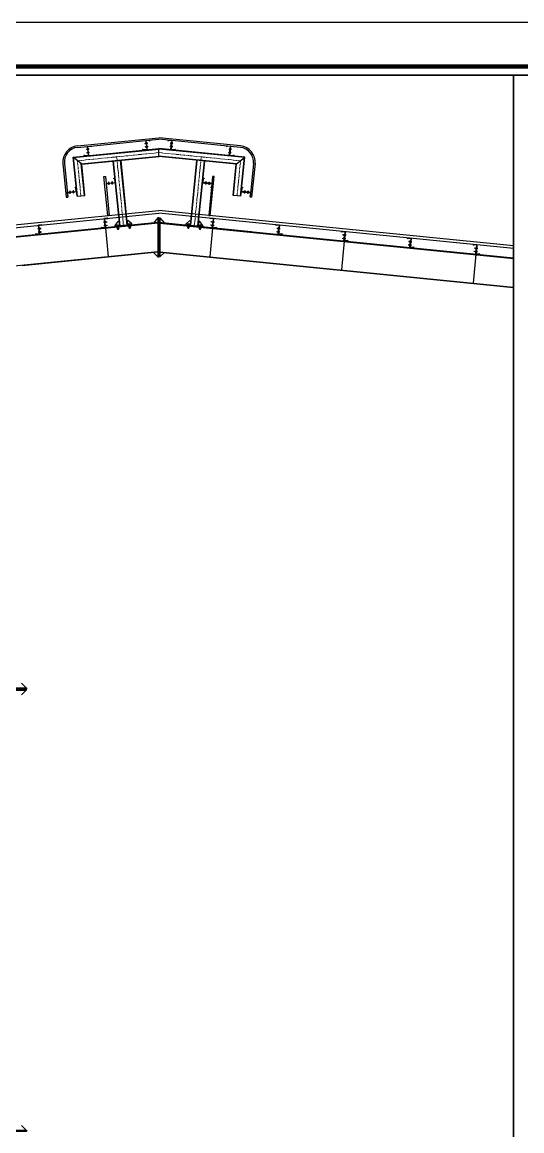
# Model space of a CAD drawing. Header units: inches. Extents: x 315041 to 662841, y -45540 to -35018.
# Drawn here: x 332182.2 to 332284.1, y -38502.9 to -38276.7 of the extents above; entities that cross this region are included whole.
import ezdxf

# ---------------------------------------------------------------- set-up
doc = ezdxf.new("R2010")
doc.units = ezdxf.units.IN
doc.header["$MEASUREMENT"] = 0
for name, pattern in [('CENTER', [2, 1.25, -0.25, 0.25, -0.25]), ('CENTER2', [28.575, 19.05, -3.175, 3.175, -3.175]), ('ketcau-1', [2, 1, 1])]:
    doc.linetypes.add(name, pattern=pattern)
for name, color, linetype in [('1', 1, 'Continuous'), ('2', 2, 'Continuous'), ('251', 251, 'Continuous'), ('2NET-VE', 8, 'Continuous'), ('3', 3, 'Continuous'), ('5', 5, 'Continuous'), ('7', 7, 'Continuous'), ('8', 8, 'Continuous'), ('BAO KHUNG', 31, 'Continuous'), ('DIM', 8, 'Continuous'), ('GIANG', 1, 'Continuous'), ('ketcau-8', 8, 'Continuous')]:
    doc.layers.add(name, color=color, linetype=linetype)
doc.layers.add('Truc', color=8, linetype='CENTER', lineweight=9)
doc.layers.add('XG', color=128, linetype='Continuous', lineweight=13)

# ---------------------------------------------------------------- blocks, each defined once
blk = doc.blocks.new('A$C75D82031')
at = {"layer": '2', "color": 157, "linetype": 'Continuous'}
blk.add_lwpolyline([(0, 420), (594, 420), (594, 0), (0, 0)], close=True, dxfattribs=at)
at = {"layer": '7', "color": 147, "linetype": 'Continuous'}
blk.add_lwpolyline([(12.33, 57.61), (581.67, 57.61), (581.67, 409.19), (12.33, 409.19)], close=True, dxfattribs=at)
at = {"layer": 'BAO KHUNG', "color": 167, "linetype": 'Continuous', "const_width": 0.871}
blk.add_lwpolyline([(10.59, 9.07), (583.41, 9.07), (583.41, 410.93), (10.59, 410.93)], close=True, dxfattribs=at)
blk = doc.blocks.new('bllkm24')
at = {"layer": '251', "linetype": 'Continuous'}
h = blk.add_hatch(color=256, dxfattribs=at)
h.paths.add_polyline_path([(0.03, 0.063, -0.240581), (0.05, 0.074), (0.011, 0.074, -0.240581)])
h.paths.add_polyline_path([(-0.05, 0.074, -0.240581), (-0.03, 0.063, -0.240581), (-0.011, 0.074)])
h = blk.add_hatch(color=256, dxfattribs=at)
h.paths.add_polyline_path([(-0.035, -0.189, -0.192582), (-0.052, -0.196), (-0.017, -0.196, -0.192582)])
h.paths.add_polyline_path([(-0.017, -0.136), (-0.052, -0.136, -0.192582), (-0.035, -0.143, -0.192582)])
h.paths.add_polyline_path([(0.017, -0.136, -0.192582), (0.035, -0.143, -0.192582), (0.052, -0.136)])
h.paths.add_polyline_path([(0.035, -0.189, -0.192582), (0.017, -0.196), (0.052, -0.196, -0.192582)])
blk.add_line((0.03, 0.014), (0.03, 0.064), dxfattribs=at)
at = {"layer": '5', "linetype": 'Continuous', "ltscale": 0.2}
blk.add_line((0, 0.101), (0, -0.283), dxfattribs=at)
at = {"layer": '8', "linetype": 'Continuous'}
for p, q in [((-0.08, 0.014), (0.08, 0.014)), ((-0.08, 0.014), (-0.08, 0)), ((-0.08, 0), (0.08, 0)), ((-0.069, 0.014), (-0.069, 0.064)), ((-0.05, 0.074), (0.05, 0.074)), ((-0.04, -0.122), (-0.04, 0)), ((-0.03, 0.014), (-0.03, 0.064)), ((0.04, -0.122), (0.04, 0)), ((0.069, 0.014), (0.069, 0.064)), ((0.08, 0.014), (0.08, 0)), ((-0.08, -0.122), (0.08, -0.122)), ((-0.08, -0.122), (-0.08, -0.136)), ((-0.08, -0.136), (0.08, -0.136)), ((-0.069, -0.143), (-0.069, -0.189)), ((0.052, -0.196), (-0.052, -0.196)), ((0.049, -0.136), (-0.049, -0.136)), ((-0.04, -0.209), (-0.04, -0.196)), ((-0.032, -0.216), (-0.04, -0.209)), ((-0.04, -0.257), (-0.032, -0.252)), ((-0.032, -0.264), (-0.04, -0.257)), ((-0.035, -0.143), (-0.035, -0.189)), ((-0.035, -0.143), (-0.035, -0.189)), ((-0.032, -0.264), (0, -0.266)), ((-0.032, -0.264), (-0.032, -0.268)), ((0.032, -0.268), (-0.032, -0.268)), ((0.04, -0.205), (-0.02, -0.205)), ((-0.02, -0.205), (0.032, -0.21)), ((0, -0.268), (0, -0.266)), ((0, -0.266), (0, -0.268)), ((0.032, -0.21), (0.04, -0.205)), ((0.04, -0.217), (0.032, -0.21)), ((0.032, -0.222), (0.04, -0.217)), ((0.036, -0.262), (0.032, -0.258)), ((0.032, -0.268), (0.036, -0.262)), ((0.035, -0.143), (0.035, -0.189)), ((0.04, -0.205), (0.04, -0.196)), ((0.069, -0.143), (0.069, -0.189)), ((0.08, -0.122), (0.08, -0.136))]:
    blk.add_line(p, q, dxfattribs=at)
for points in [[(-0.032, -0.228), (-0.04, -0.221), (-0.032, -0.216), (0.032, -0.222), (0.04, -0.229), (0.032, -0.234)], [(-0.032, -0.24), (-0.04, -0.233), (-0.032, -0.228), (0.032, -0.234), (0.04, -0.241), (0.032, -0.246)], [(-0.032, -0.252), (-0.04, -0.245), (-0.032, -0.24), (0.032, -0.246), (0.04, -0.253), (0.032, -0.258)]]:
    blk.add_lwpolyline(points, close=True, dxfattribs=at)
for centre, radius, start, end in [((-0.05, 0.049), 0.0243, 35.09939, 142.2338), ((-0.01, 0.049), 0.0243, 89.20816, 144.90061), ((0.01, 0.049), 0.0243, 35.09939, 90.79184), ((0.05, 0.049), 0.0243, 37.7662, 144.90061), ((-0.052, -0.161), 0.0251, 46.39718, 133.60282), ((-0.052, -0.171), 0.0251, 226.39718, 313.60282), ((-0.017, -0.161), 0.0251, 90, 133.60282), ((-0.017, -0.171), 0.0251, 226.39718, 270), ((0.017, -0.161), 0.0251, 46.39718, 90), ((0.017, -0.171), 0.0251, 270, 313.60282), ((0.052, -0.161), 0.0251, 46.39718, 133.60282), ((0.052, -0.171), 0.0251, 226.39718, 313.60282)]:
    blk.add_arc(centre, radius, start, end, dxfattribs=at)
blk = doc.blocks.new('bl1')
at = {"layer": '8', "linetype": 'ketcau-1'}
for p, q in [((68, 400), (-100, 352)), ((100, 361), (-100, 304)), ((100, 313), (-100, 257)), ((-79, 226), (-79, 50)), ((79, 226), (79, 50))]:
    blk.add_line(p, q, dxfattribs=at)
for points in [[(-250, 0), (250, 0), (250, 50), (-250, 50)], [(-100, 250), (100, 250), (100, 400), (-100, 400)]]:
    blk.add_lwpolyline(points, close=True, dxfattribs=at)
blk.add_lwpolyline([(-200, 226, -0.4036469), (-79, 226, -0.3083553), (79, 226, -0.4058199), (200, 226, -2.464147)], format="xyb", dxfattribs=at)
for points in [[(-200, 226), (-200, 50), (200, 50), (200, 226)], [(145, 250), (-143, 250)]]:
    blk.add_lwpolyline(points, dxfattribs=at)
blk = doc.blocks.new('bl2')
at = {"layer": '8', "linetype": 'ketcau-1'}
for p, q in [((-79, 226), (-79, 50)), ((79, 226), (79, 50))]:
    blk.add_line(p, q, dxfattribs=at)
blk.add_lwpolyline([(-250, 0), (250, 0), (250, 50), (-250, 50)], close=True, dxfattribs=at)
blk.add_lwpolyline([(-200, 226, -0.4036469), (-79, 226, -0.3083553), (79, 226, -0.4058199), (200, 226, -2.464147)], format="xyb", dxfattribs=at)
for points in [[(-200, 226), (-200, 50), (200, 50), (200, 226)], [(145, 250), (-143, 250)]]:
    blk.add_lwpolyline(points, dxfattribs=at)
blk = doc.blocks.new('A$C619735D2')
at = {"layer": '2'}
for p, q in [((-116.7, 89.2), (0, 100.9)), ((-116.7, 88.7), (0.1, 100.4)), ((-105.6, 80.2), (0.1, 90.7)), ((0, 90.9), (0, 100.9)), ((116.8, 89.2), (0, 100.9)), ((0, 90.9), (0, 100.9)), ((116.7, 88.7), (0, 100.4)), ((105.7, 80.2), (0, 90.7)), ((-111.4, 36.2), (-116.7, 89.2)), ((-110.9, 36.2), (-116.2, 89.3)), ((-101.3, 37.2), (-105.6, 80.2)), ((-105, 79.7), (0.1, 90.2)), ((-100.8, 37.2), (-105, 79.7)), ((-53.4, -4.1), (-62.2, 84)), ((-52.9, -4.1), (-61.7, 84)), ((-43.4, -3.1), (-52.2, 85)), ((-42.8, -3.1), (-51.6, 85)), ((105.1, 79.7), (0, 90.2)), ((42.9, -3.1), (51.7, 85)), ((43.4, -3.1), (52.2, 85)), ((53, -4.1), (61.8, 84)), ((53.5, -4.1), (62.3, 84)), ((100.9, 37.2), (105.1, 79.7)), ((101.4, 37.2), (105.7, 80.2)), ((111, 36.2), (116.3, 89.3)), ((111.5, 36.2), (116.8, 89.2)), ((-111.4, 36.2), (-100.8, 37.2)), ((111.5, 36.2), (100.9, 37.2))]:
    blk.add_line(p, q, dxfattribs=at)
at = {"layer": '2', "color": 251}
for p, q in [((-105, 79.7), (-116.7, 89.2)), ((105.1, 79.7), (116.8, 89.2))]:
    blk.add_line(p, q, dxfattribs=at)
at = {"layer": '2', "color": 250}
for p in [(-125.2, -12.1), (125.3, -12.1)]:
    blk.add_line(p, (0, 0.4), dxfattribs=at)
at = {"layer": '2'}
for points in [[(-55.4, 1.7), (-54, 1.8), (-53.4, -4.1), (-59.4, -4.7), (-59.5, -3.4)], [(-42.1, 3), (-43.4, 2.9), (-42.8, -3.1), (-36.9, -2.5), (-37, -1.2)], [(42.2, 3), (43.5, 2.9), (42.9, -3.1), (36.9, -2.5), (37.1, -1.2)], [(55.4, 1.7), (54.1, 1.8), (53.5, -4.1), (59.5, -4.7), (59.6, -3.4)], [(-36.9, -2.5), (-59.4, -4.7), (-59.3, -5.5), (-36.8, -3.3)], [(36.9, -2.5), (59.5, -4.7), (59.4, -5.5), (36.9, -3.3)]]:
    blk.add_lwpolyline(points, close=True, dxfattribs=at)
at = {"layer": '3'}
for p, q in [((-110.9, 104.6), (-0.2, 115.6)), ((-110.7, 102.6), (0, 113.6)), ((110.8, 102.6), (0, 113.6)), ((111, 104.6), (0.2, 115.6)), ((-130.6, 80.5), (-126, 34.7)), ((-128.6, 80.7), (-124, 34.9)), ((128.7, 80.7), (124.1, 34.9)), ((130.7, 80.5), (126.1, 34.7)), ((-126, 34.7), (-124, 34.9)), ((126.1, 34.7), (124.1, 34.9))]:
    blk.add_line(p, q, dxfattribs=at)
for points in [[(-74.9, 63), (-72.9, 63.2), (-67.6, 10), (-69.6, 9.8)], [(75, 63), (73, 63.2), (67.7, 10), (69.7, 9.8)]]:
    blk.add_lwpolyline(points, close=True, dxfattribs=at)
for centre, radius, start, end in [((-108.7, 82.7), 22, 95.7107, 185.7106), ((-108.7, 82.7), 20, 95.7107, 185.7106), ((108.8, 82.7), 20, 354.2894, 84.2893), ((108.8, 82.7), 22, 354.2894, 84.2893)]:
    blk.add_arc(centre, radius, start, end, dxfattribs=at)
at = {"layer": '5', "linetype": 'CENTER2', "ltscale": 0.1}
for p, q in [((-19, 108), (-15.7, 108.4)), ((19.1, 108), (15.8, 108.4)), ((-98.6, 100.1), (-95.3, 100.4)), ((-98.1, 95.4), (-94.8, 95.8)), ((-18.5, 103.4), (-15.2, 103.7)), ((18.6, 103.4), (15.3, 103.7)), ((98.2, 95.4), (94.9, 95.8)), ((98.7, 100.1), (95.4, 100.4)), ((-68.5, 55.5), (-68.1, 52.3)), ((-63.8, 56), (-63.5, 52.7)), ((63.9, 56), (63.6, 52.7)), ((68.5, 55.5), (68.2, 52.3)), ((-121.2, 43.4), (-120.8, 40.2)), ((-116.5, 43.9), (-116.2, 40.6)), ((116.6, 43.9), (116.3, 40.6)), ((121.3, 43.4), (120.9, 40.2))]:
    blk.add_line(p, q, dxfattribs=at)
at = {"layer": '8', "ltscale": 15}
for p, q in [((-17, 110.3), (-17.5, 110.2)), ((-17.5, 110.2), (-16.4, 99.3)), ((-15.9, 99.3), (-17, 110.3)), ((16, 99.3), (17.1, 110.3)), ((17.6, 110.2), (16.5, 99.3)), ((17.1, 110.3), (17.6, 110.2)), ((-96.6, 102.3), (-97.1, 102.2)), ((-97.1, 102.2), (-96, 91.3)), ((-95.5, 91.4), (-96.6, 102.3)), ((-96, 91.3), (-95.5, 91.4)), ((-16.4, 99.3), (-15.9, 99.3)), ((16.5, 99.3), (16, 99.3)), ((95.6, 91.4), (96.7, 102.3)), ((96.1, 91.3), (95.6, 91.4)), ((97.2, 102.2), (96.1, 91.3)), ((96.7, 102.3), (97.2, 102.2)), ((-70.3, 53.7), (-59.3, 54.8)), ((-70.2, 53.1), (-70.3, 53.7)), ((-59.3, 54.2), (-70.2, 53.1)), ((-59.3, 54.8), (-59.3, 54.2)), ((59.4, 54.8), (59.4, 54.2)), ((70.4, 53.7), (59.4, 54.8)), ((59.4, 54.2), (70.3, 53.1)), ((70.3, 53.1), (70.4, 53.7)), ((-123, 41.6), (-112.1, 42.7)), ((-122.9, 41), (-123, 41.6)), ((-112, 42.1), (-122.9, 41)), ((-112.1, 42.7), (-112, 42.1)), ((112.1, 42.7), (112.1, 42.1)), ((123.1, 41.6), (112.1, 42.7)), ((112.1, 42.1), (123, 41)), ((123, 41), (123.1, 41.6))]:
    blk.add_line(p, q, dxfattribs=at)
at = {"layer": '8'}
for p, q in [((-17.5, 108.6), (-16.8, 108.7)), ((-17.4, 107.8), (-16.7, 107.9)), ((17.5, 107.8), (16.8, 107.9)), ((17.6, 108.6), (16.9, 108.7)), ((-97.1, 100.6), (-96.4, 100.7)), ((-97, 99.8), (-96.3, 99.9)), ((-96.6, 96), (-96, 96.1)), ((-96.5, 95.2), (-95.9, 95.3)), ((-17, 104), (-16.4, 104)), ((-16.9, 103.2), (-16.3, 103.2)), ((17.1, 104), (16.4, 104)), ((17, 103.2), (16.4, 103.2)), ((96.7, 96), (96, 96.1)), ((96.6, 95.2), (96, 95.3)), ((97.1, 99.8), (96.4, 99.9)), ((97.2, 100.6), (96.5, 100.7)), ((-68.7, 54), (-68.6, 53.3)), ((-67.9, 54), (-67.8, 53.4)), ((-64.1, 54.4), (-64, 53.8)), ((-63.3, 54.5), (-63.2, 53.8)), ((63.3, 54.5), (63.3, 53.8)), ((64.1, 54.4), (64.1, 53.8)), ((68, 54), (67.9, 53.4)), ((68.8, 54), (68.7, 53.3)), ((-121.4, 41.9), (-121.4, 41.2)), ((-120.6, 41.9), (-120.6, 41.3)), ((-116.8, 42.3), (-116.7, 41.7)), ((-116, 42.4), (-115.9, 41.7)), ((116.1, 42.4), (116, 41.7)), ((116.9, 42.3), (116.8, 41.7)), ((120.7, 41.9), (120.6, 41.3)), ((121.5, 41.9), (121.4, 41.2))]:
    blk.add_line(p, q, dxfattribs=at)
at = {"layer": 'Truc', "linetype": 'CENTER', "ltscale": 3}
for p, q in [((-111.2, 84.4), (0.1, 95.5)), ((111.3, 84.4), (0, 95.5)), ((-106.1, 36.7), (-110.9, 84.8)), ((-48.1, -4.4), (-57.5, 90.1)), ((48.1, -4.4), (57.6, 90.1)), ((106.2, 36.7), (111, 84.8))]:
    blk.add_line(p, q, dxfattribs=at)
at = {"layer": 'XG'}
for points in [[(-17.8, 111.9), (-16.6, 100), (-21.5, 99.6), (-22.5, 100.4), (-22.6, 100.3), (-21.6, 99.4), (-16.5, 99.9), (-17.7, 111.7), (-13.1, 112.2), (-12.3, 111.2), (-12.2, 111.3), (-13, 112.3)], [(17.9, 111.9), (16.7, 100), (21.6, 99.6), (22.6, 100.4), (22.7, 100.3), (21.7, 99.4), (16.6, 99.9), (17.7, 111.7), (13.2, 112.2), (12.4, 111.2), (12.3, 111.3), (13.1, 112.3)], [(-97.4, 103.9), (-96.2, 92.1), (-101.1, 91.6), (-102.1, 92.5), (-102.2, 92.4), (-101.2, 91.5), (-96.1, 92), (-97.3, 103.8), (-92.7, 104.2), (-91.9, 103.3), (-91.8, 103.3), (-92.6, 104.4)], [(97.5, 103.9), (96.3, 92.1), (101.2, 91.6), (102.2, 92.5), (102.3, 92.4), (101.3, 91.5), (96.2, 92), (97.3, 103.8), (92.8, 104.2), (92, 103.3), (91.9, 103.3), (92.7, 104.4)], [(-71.9, 53.6), (-60.1, 54.8), (-60.6, 59.7), (-61.7, 60.5), (-61.6, 60.6), (-60.5, 59.8), (-60, 54.7), (-71.8, 53.5), (-71.3, 48.9), (-70.2, 48.4), (-70.3, 48.2), (-71.5, 48.9)], [(72, 53.6), (60.2, 54.8), (60.7, 59.7), (61.8, 60.5), (61.7, 60.6), (60.6, 59.8), (60.1, 54.7), (71.9, 53.5), (71.4, 48.9), (70.3, 48.4), (70.4, 48.2), (71.6, 48.9)], [(-124.7, 41.5), (-112.9, 42.7), (-113.4, 47.6), (-114.4, 48.4), (-114.3, 48.5), (-113.2, 47.7), (-112.7, 42.6), (-124.5, 41.4), (-124.1, 36.8), (-123, 36.2), (-123, 36.1), (-124.2, 36.8)], [(124.8, 41.5), (112.9, 42.7), (113.4, 47.6), (114.5, 48.4), (114.4, 48.5), (113.3, 47.7), (112.8, 42.6), (124.6, 41.4), (124.1, 36.8), (123, 36.2), (123.1, 36.1), (124.3, 36.8)]]:
    blk.add_lwpolyline(points, close=True, dxfattribs=at)
at = {"layer": '8'}
for p, xscale, yscale, zscale, rotation in [((-56.1, -4.4), 16.6666666623099, 16.6666666623099, 16.6666666623099, 5.710388194723024), ((-40.2, -2.8), 16.6666666623099, 16.6666666623099, 16.6666666623099, 5.710388194723024), ((40.3, -2.8), -16.66666666230991, 16.66666666231321, 16.66666666231352, 354.289611805277), ((56.2, -4.4), -16.66666666230991, 16.66666666231321, 16.66666666231352, 354.289611805277)]:
    blk.add_blockref('bllkm24', p, dxfattribs=dict(at, xscale=xscale, yscale=yscale, zscale=zscale, rotation=rotation))
at = {"layer": 'ketcau-8', "linetype": 'ketcau-1', "extrusion": (0, 0, -1)}
for p, xscale, yscale, zscale, rotation in [((17.4, 108.2), 0.00290090094519817, 0.00290090094519817, -0.00290090094519817, 264.2899956368847), ((-17.5, 108.2), -0.00290090094519817, 0.002900900945198169, -0.00290090094519817, 95.71000436311529), ((97, 100.2), 0.00290090094519817, 0.00290090094519817, -0.002900900945198171, 264.2899956368847), ((96.6, 95.6), 0.00290090094519817, 0.00290090094519817, -0.002900900945198171, 264.2899956368847), ((17, 103.6), 0.00290090094519817, 0.00290090094519817, -0.00290090094519817, 264.2899956368847), ((-17.1, 103.6), -0.00290090094519817, 0.002900900945198169, -0.00290090094519817, 95.71000436311529), ((-96.7, 95.6), -0.00290090094519817, 0.002900900945198169, -0.00290090094519817, 95.71000436311529), ((-97.1, 100.2), -0.00290090094519817, 0.002900900945198169, -0.00290090094519817, 95.71000436311529), ((68.3, 54), -0.002900900945185932, 0.002900900945185932, -0.002900900945185932, 354.2888180918401), ((63.7, 54.5), -0.002900900945185932, 0.002900900945185932, -0.002900900945185932, 354.2888180918401), ((-63.7, 54.5), 0.002900900945185932, 0.002900900945185932, -0.002900900875486762, 5.711181908159944), ((-68.4, 54), 0.002900900945185932, 0.002900900945185932, -0.002900900875486762, 5.711181908159944), ((121, 41.9), -0.002900900945185932, 0.002900900945185932, -0.002900900945185932, 354.2888180918401), ((116.4, 42.4), -0.002900900945185932, 0.002900900945185932, -0.002900900945185932, 354.2888180918401), ((-116.5, 42.4), 0.002900900945185932, 0.002900900945185932, -0.002900900875486762, 5.711181908159944), ((-121.1, 41.9), 0.002900900945185932, 0.002900900945185932, -0.002900900875486762, 5.711181908159944)]:
    blk.add_blockref('bl1', p, dxfattribs=dict(at, xscale=xscale, yscale=yscale, zscale=zscale, rotation=rotation))
at = {"layer": 'ketcau-8', "linetype": 'ketcau-1'}
for p, xscale, yscale, zscale, rotation in [((-16.8, 108.3), 0.002900900945198169, 0.002900900945198169, 0.002900900945198169, 275.7100043631153), ((16.9, 108.3), -0.002900900945198171, 0.002900900945198171, 0.00290090094519817, 84.2899956368847), ((-96.4, 100.3), 0.002900900945198169, 0.002900900945198169, 0.002900900945198169, 275.7100043631153), ((-95.9, 95.7), 0.002900900945198169, 0.002900900945198169, 0.002900900945198169, 275.7100043631153), ((-16.3, 103.6), 0.002900900945198169, 0.002900900945198169, 0.002900900945198169, 275.7100043631153), ((16.4, 103.6), -0.002900900945198171, 0.002900900945198171, 0.00290090094519817, 84.2899956368847), ((96, 95.7), -0.002900900945198171, 0.002900900945198171, 0.00290090094519817, 84.2899956368847), ((96.5, 100.3), -0.002900900945198171, 0.002900900945198171, 0.00290090094519817, 84.2899956368847), ((-68.2, 53.3), -0.002900900945185931, 0.002900900945185931, 0.002900900945185932, 185.7111819081599), ((-63.6, 53.8), -0.002900900945185931, 0.002900900945185931, 0.002900900945185932, 185.7111819081599), ((63.7, 53.8), 0.002900900945185931, 0.002900900945185931, 0.002900900945185931, 174.2888180918401), ((68.3, 53.3), 0.002900900945185931, 0.002900900945185931, 0.002900900945185931, 174.2888180918401), ((-121, 41.2), -0.002900900945185931, 0.002900900945185931, 0.002900900945185932, 185.7111819081599), ((-116.3, 41.7), -0.002900900945185931, 0.002900900945185931, 0.002900900945185932, 185.7111819081599), ((116.4, 41.7), 0.002900900945185931, 0.002900900945185931, 0.002900900945185931, 174.2888180918401), ((121, 41.2), 0.002900900945185931, 0.002900900945185931, 0.002900900945185931, 174.2888180918401)]:
    blk.add_blockref('bl2', p, dxfattribs=dict(at, xscale=xscale, yscale=yscale, zscale=zscale, rotation=rotation))
blk = doc.blocks.new('*U235')
at = {"layer": '2NET-VE', "ltscale": 0.5}
for p, q in [((0, 8), (9, 8)), ((23, 7), (23, 7)), ((0, -8), (9, -8)), ((23, -7), (23, -7))]:
    blk.add_line(p, q, dxfattribs=at)
at = {"layer": '7', "linetype": 'Continuous'}
for p, q in [((22, 6), (23, 8)), ((22, -6), (24, 6)), ((23, 8), (24, 6)), ((24, 6), (25, 8)), ((24, -6), (26, 6)), ((25, 8), (26, 6)), ((26, 6), (27, 8)), ((26, -6), (28, 6)), ((27, 8), (28, 6)), ((28, 6), (29, 8)), ((28, -6), (30, 6)), ((29, 8), (30, 6)), ((30, 6), (31, 8)), ((30, -6), (32, 6)), ((30, -6), (32, 6)), ((31, 8), (32, 6)), ((32, 6), (33, 8)), ((32, -6), (34, 6)), ((33, 8), (34, 6)), ((34, 6), (35, 8)), ((34, -6), (35, 6)), ((34, -6), (35, 6)), ((34, -6), (35, 6)), ((35, 8), (35, 6)), ((35, 6), (37, 8)), ((36, -6), (37, 6)), ((37, 8), (37, 6)), ((42, 6), (37, 6)), ((42, 6), (42, -6)), ((22, -6), (23, -8)), ((22, -6), (22, -6)), ((22, -6), (22, -6)), ((23, -8), (24, -6)), ((24, -6), (25, -8)), ((25, -8), (26, -6)), ((26, -6), (27, -8)), ((27, -8), (28, -6)), ((28, -6), (29, -8)), ((29, -8), (30, -6)), ((30, -6), (31, -8)), ((31, -8), (32, -6)), ((32, -6), (33, -8)), ((33, -8), (34, -6)), ((34, -6), (35, -8)), ((35, -8), (36, -6)), ((36, -6), (42, -6))]:
    blk.add_line(p, q, dxfattribs=at)
at = {"layer": '8', "linetype": 'Continuous'}
for p, q in [((-10, 9), (-10, 12)), ((-10, -12), (-10, 12)), ((-1, 15), (-9, 15)), ((-1, 9), (-9, 9)), ((0, 9), (0, 12)), ((0, -12), (0, 12)), ((9, -18), (9, 18)), ((9, 18), (11, 18)), ((11, -18), (11, 18)), ((11, 9), (11, 12)), ((11, -12), (11, 12)), ((12, 15), (21, 15)), ((13, 9), (20, 9)), ((22, 9), (22, 12)), ((22, -12), (22, 12)), ((-10, -9), (-10, -12)), ((-1, -9), (-9, -9)), ((-9, -15), (-1, -15)), ((0, -9), (0, -12)), ((9, -18), (11, -18)), ((11, -9), (11, -12)), ((21, -15), (12, -15)), ((13, -9), (20, -9)), ((22, -9), (22, -12))]:
    blk.add_line(p, q, dxfattribs=at)
at = {"layer": '8', "ltscale": 10}
blk.add_line((-33, 0), (65, 0), dxfattribs=at)
at = {"layer": '8', "linetype": 'Continuous'}
for centre, radius, start, end in [((-5, 12), 5.58, 146.602, 180), ((-6, 12), 4.1, 180, 228.5476), ((-6, 6), 4.1, 131.4524, 180), ((-6, 12), 5.58, 0, 33.398), ((-4, 12), 4.1, 311.4524, 0), ((-4, 6), 4.1, 0, 48.5476), ((17, 12), 5.58, 146.602, 180), ((16, 12), 4.1, 180, 228.5476), ((16, 6), 4.1, 131.4524, 180), ((18, 12), 4.1, 311.4524, 0), ((18, 6), 4.1, 0, 48.5476), ((16, 12), 5.58, 0, 33.398), ((-6, -6), 4.1, 180, 228.5476), ((-6, -12), 4.1, 131.4524, 180), ((-5, -12), 5.58, 180, 213.398), ((-4, -6), 4.1, 311.4524, 0), ((-4, -12), 4.1, 0, 48.5476), ((-6, -12), 5.58, 326.602, 0), ((16, -6), 4.1, 180, 228.5476), ((16, -12), 4.1, 131.4524, 180), ((17, -12), 5.58, 180, 213.398), ((18, -6), 4.1, 311.4524, 0), ((18, -12), 4.1, 0, 48.5476), ((16, -12), 5.58, 326.602, 0)]:
    blk.add_arc(centre, radius, start, end, dxfattribs=at)
blk = doc.blocks.new('*U234')
at = {"layer": '2NET-VE', "ltscale": 0.5}
for p, q in [((0, 8), (9, 8)), ((23, 7), (23, 7)), ((0, -8), (9, -8)), ((23, -7), (23, -7))]:
    blk.add_line(p, q, dxfattribs=at)
at = {"layer": '7', "linetype": 'Continuous'}
for p, q in [((22, 6), (23, 8)), ((22, -6), (24, 6)), ((23, 8), (24, 6)), ((24, 6), (25, 8)), ((24, -6), (26, 6)), ((25, 8), (26, 6)), ((26, 6), (27, 8)), ((26, -6), (28, 6)), ((27, 8), (28, 6)), ((28, 6), (29, 8)), ((28, -6), (30, 6)), ((29, 8), (30, 6)), ((30, 6), (31, 8)), ((30, -6), (32, 6)), ((30, -6), (32, 6)), ((31, 8), (32, 6)), ((32, 6), (33, 8)), ((32, -6), (34, 6)), ((33, 8), (34, 6)), ((34, 6), (35, 8)), ((34, -6), (35, 6)), ((34, -6), (35, 6)), ((34, -6), (35, 6)), ((35, 8), (35, 6)), ((35, 6), (37, 8)), ((36, -6), (37, 6)), ((37, 8), (37, 6)), ((42, 6), (37, 6)), ((42, 6), (42, -6)), ((22, -6), (23, -8)), ((22, -6), (22, -6)), ((22, -6), (22, -6)), ((23, -8), (24, -6)), ((24, -6), (25, -8)), ((25, -8), (26, -6)), ((26, -6), (27, -8)), ((27, -8), (28, -6)), ((28, -6), (29, -8)), ((29, -8), (30, -6)), ((30, -6), (31, -8)), ((31, -8), (32, -6)), ((32, -6), (33, -8)), ((33, -8), (34, -6)), ((34, -6), (35, -8)), ((35, -8), (36, -6)), ((36, -6), (42, -6))]:
    blk.add_line(p, q, dxfattribs=at)
at = {"layer": '8', "linetype": 'Continuous'}
for p, q in [((-10, 9), (-10, 12)), ((-10, -12), (-10, 12)), ((-1, 15), (-9, 15)), ((-1, 9), (-9, 9)), ((0, 9), (0, 12)), ((0, -12), (0, 12)), ((9, -18), (9, 18)), ((9, 18), (11, 18)), ((11, -18), (11, 18)), ((11, 9), (11, 12)), ((11, -12), (11, 12)), ((12, 15), (21, 15)), ((13, 9), (20, 9)), ((22, 9), (22, 12)), ((22, -12), (22, 12)), ((-10, -9), (-10, -12)), ((-1, -9), (-9, -9)), ((-9, -15), (-1, -15)), ((0, -9), (0, -12)), ((9, -18), (11, -18)), ((11, -9), (11, -12)), ((21, -15), (12, -15)), ((13, -9), (20, -9)), ((22, -9), (22, -12))]:
    blk.add_line(p, q, dxfattribs=at)
at = {"layer": '8', "ltscale": 10}
blk.add_line((-33, 0), (65, 0), dxfattribs=at)
at = {"layer": '8', "linetype": 'Continuous'}
for centre, radius, start, end in [((-5, 12), 5.58, 146.602, 180), ((-6, 12), 4.1, 180, 228.5476), ((-6, 6), 4.1, 131.4524, 180), ((-6, 12), 5.58, 0, 33.398), ((-4, 12), 4.1, 311.4524, 0), ((-4, 6), 4.1, 0, 48.5476), ((17, 12), 5.58, 146.602, 180), ((16, 12), 4.1, 180, 228.5476), ((16, 6), 4.1, 131.4524, 180), ((18, 12), 4.1, 311.4524, 0), ((18, 6), 4.1, 0, 48.5476), ((16, 12), 5.58, 0, 33.398), ((-6, -6), 4.1, 180, 228.5476), ((-6, -12), 4.1, 131.4524, 180), ((-5, -12), 5.58, 180, 213.398), ((-4, -6), 4.1, 311.4524, 0), ((-4, -12), 4.1, 0, 48.5476), ((-6, -12), 5.58, 326.602, 0), ((16, -6), 4.1, 180, 228.5476), ((16, -12), 4.1, 131.4524, 180), ((17, -12), 5.58, 180, 213.398), ((18, -6), 4.1, 311.4524, 0), ((18, -12), 4.1, 0, 48.5476), ((16, -12), 5.58, 326.602, 0)]:
    blk.add_arc(centre, radius, start, end, dxfattribs=at)
blk = doc.blocks.new('XM150')
at = {"layer": '2', "ltscale": 0.015}
for p, q in [((-74, 13), (-73, 14)), ((-66, 0), (-74, 13)), ((-73, 14), (-65, 1)), ((2, 0), (-66, 0)), ((-65, 1), (1, 1)), ((69, 180), (1, 180)), ((1, 1), (1, 180)), ((2, 179), (2, 0)), ((2, 179), (68, 179)), ((75, 166), (68, 179)), ((69, 180), (76, 167)), ((76, 167), (75, 166))]:
    blk.add_line(p, q, dxfattribs=at)
at = {"layer": '5'}
blk.add_lwpolyline([(8, -10), (8, 140), (2, 140), (2, -10), (8, -10)], close=True, dxfattribs=at)
at = {"layer": 'GIANG', "xscale": 0.7499999999999999, "yscale": 0.7499999999999999, "zscale": 0.7499999999999999}
for name, p in [('*U235', (1, 110)), ('*U234', (1, 40))]:
    blk.add_blockref(name, p, dxfattribs=at)
blk = doc.blocks.new('*U951')
at = {"layer": '2', "xscale": 0.008333333333333335, "yscale": 0.008333333333333335, "zscale": 0.008333333333333335, "rotation": 5.710593137616317}
blk.add_blockref('XM150', (0.08, -0.7), dxfattribs=at)
blk = doc.blocks.new('*U952')
at = {"layer": 'DIM', "color": 0, "linetype": 'ByBlock', "lineweight": -2, "transparency": 16777216}
for p in [(0, 0), (-22.39, -2.24), (-11.19, -1.12), (-44.78, -4.48), (-33.58, -3.36), (-55.97, -5.6), (-78.36, -7.84), (-67.17, -6.72), (-89.55, -8.96)]:
    blk.add_blockref('*U951', p, dxfattribs=at)
blk = doc.blocks.new('*U955')
at = {"layer": '2', "xscale": 0.008333333333333335, "yscale": 0.008333333333333335, "zscale": 0.008333333333333335, "rotation": 5.710593137616317}
blk.add_blockref('XM150', (0.08, -0.7), dxfattribs=at)
blk = doc.blocks.new('A$C4DC60D06')
at = {"color": 8}
for points in [[(0, 351.58), (284.669, 351.58), (284.669, 0), (0, 0)], [(284.669, 351.58), (569.338, 351.58), (569.338, 0), (284.669, 0)]]:
    blk.add_lwpolyline(points, close=True, dxfattribs=at)
at = {"layer": '1', "color": 9}
for p, q in [((223.281, 320.418), (222.692, 314.527)), ((250.147, 317.731), (249.558, 311.841)), ((277.013, 315.045), (276.424, 309.154))]:
    blk.add_line(p, q, dxfattribs=at)
at = {"layer": '2', "color": 9}
blk.add_line((212.149, 321.491), (179.554, 318.232), dxfattribs=at)
at = {"layer": '2', "color": 9, "const_width": 0.06}
blk.add_lwpolyline([(202.061, 323.447), (202.111, 322.95), (202.608, 322.999)], dxfattribs=at)
at = {"layer": '3', "color": 9}
for p, q in [((83.967, 311.135), (212.349, 323.973)), ((284.669, 316.741), (212.349, 323.973)), ((84.022, 310.588), (212.349, 323.421)), ((284.669, 316.189), (212.349, 323.421))]:
    blk.add_line(p, q, dxfattribs=at)
at = {"layer": '8', "color": 9}
for p, q in [((212.156, 321.412), (82.606, 308.456)), ((212.149, 322.441), (211.208, 321.398)), ((212.349, 321.511), (212.349, 315.481)), ((212.541, 321.412), (284.669, 314.199)), ((212.549, 322.441), (213.489, 321.398)), ((212.549, 321.491), (284.669, 314.279)), ((201.416, 320.418), (202.005, 314.527)), ((212.141, 315.541), (122.4, 306.567)), ((212.149, 315.461), (184.445, 312.691)), ((212.549, 315.461), (284.669, 308.249)), ((212.556, 315.541), (284.669, 308.33)), ((184.299, 227.533), (185.249, 226.583)), ((184.299, 225.133), (185.249, 226.083)), ((184.299, 137.283), (185.249, 136.333))]:
    blk.add_line(p, q, dxfattribs=at)
for points in [[(212.149, 314.496), (212.349, 314.496), (212.349, 322.496), (212.149, 322.496)], [(212.549, 314.496), (212.349, 314.496), (212.349, 322.496), (212.549, 322.496)], [(178.299, 226.583), (185.299, 226.583), (185.299, 226.333), (178.299, 226.333)], [(178.299, 226.083), (185.299, 226.083), (185.299, 226.333), (178.299, 226.333)], [(178.299, 136.333), (185.299, 136.333), (185.299, 136.083), (178.299, 136.083)]]:
    blk.add_lwpolyline(points, close=True, dxfattribs=at)
for points in [[(212.549, 322.441), (212.549, 321.491), (213.489, 321.398)], [(212.147, 315.461), (211.202, 315.367), (212.149, 314.546)], [(212.55, 315.461), (213.495, 315.367), (212.549, 314.546)]]:
    blk.add_lwpolyline(points, dxfattribs=at)
at = {"layer": '8', "color": 9, "xscale": 0.1499999999650754, "yscale": 0.1500000000014552, "zscale": 0.15}
blk.add_blockref('A$C619735D2', (212.342, 321.451), dxfattribs=at)
at = {"layer": 'DIM', "color": 9, "xscale": 1.200000000011642, "yscale": 1.19999999999709, "zscale": 1.2}
blk.add_blockref('*U952', (201.286, 321.36), dxfattribs=at)
at = {"layer": 'DIM', "color": 9, "linetype": 'ByBlock', "lineweight": -2, "extrusion": (0, 0, -1), "xscale": 1.200000000011642, "yscale": 1.19999999999709, "zscale": -1.2}
for p in [(-223.411, 321.36), (-236.844, 320.016), (-250.277, 318.673), (-263.71, 317.33), (-277.143, 315.986)]:
    blk.add_blockref('*U955', p, dxfattribs=at)

msp = doc.modelspace()

# ---------------------------------------------------------------- block references
at = {"color": 1}
msp.add_blockref('A$C75D82031', (331985.4423, -38696.7186), dxfattribs=at)

# ---------------------------------------------------------------- next in the draw order: block references
at = {"color": 8}
msp.add_blockref('A$C4DC60D06', (331997.7733, -38639.1085), dxfattribs=at)

doc.saveas('drawing.dxf')
